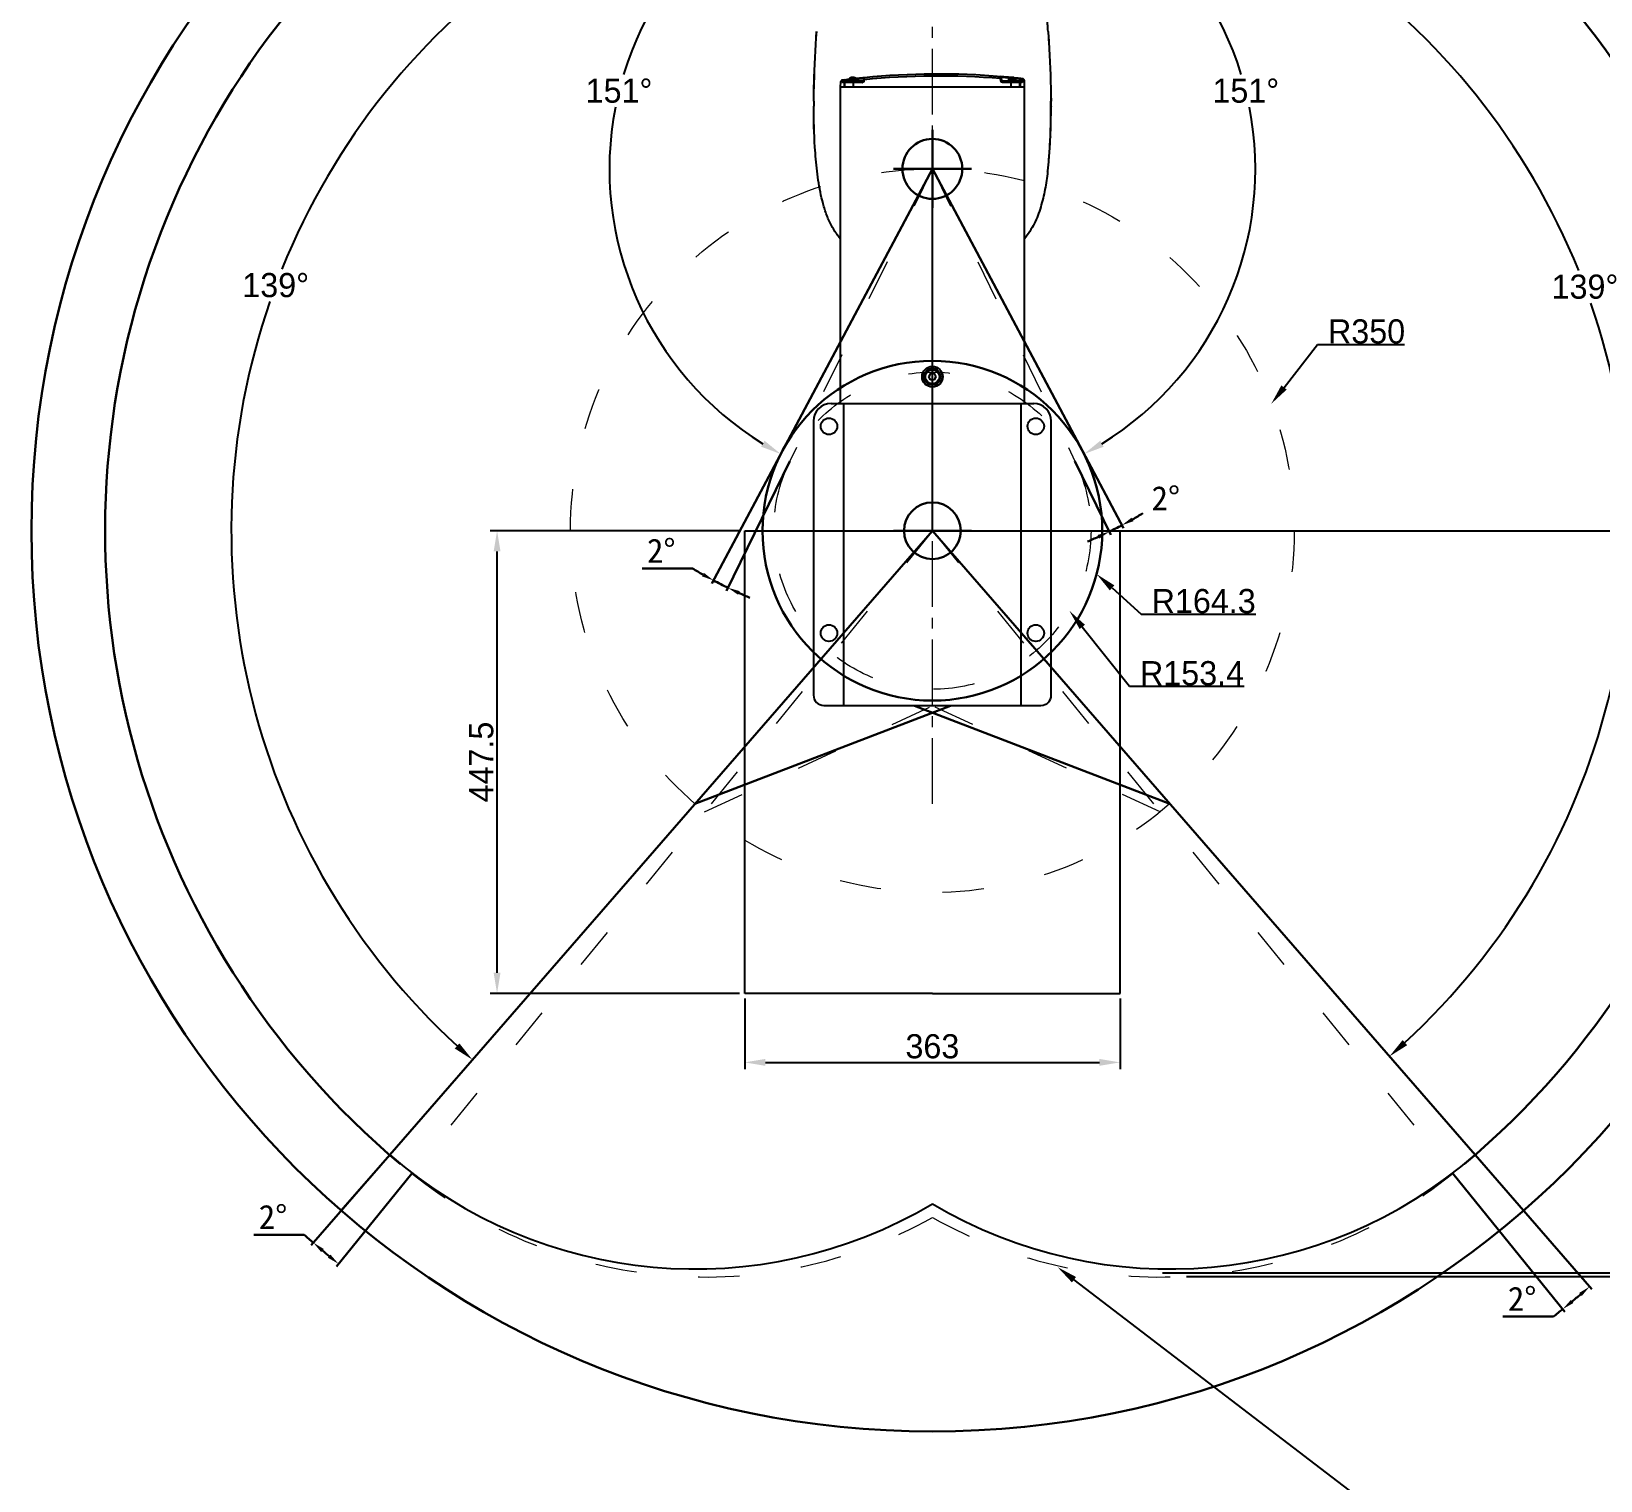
# Model space of a CAD drawing. Header units: millimetres. Extents: x 4086 to 8300, y 123 to 1549.
# Drawn here: x 7506.8 to 7962.1, y 786.1 to 1206.7 of the extents above; entities that cross this region are included whole.
import ezdxf
from ezdxf import colors
from ezdxf.entities.mleader import LeaderData, LeaderLine
from ezdxf.math import Vec2, Vec3

# ---------------------------------------------------------------- set-up
doc = ezdxf.new("R2010")
doc.units = ezdxf.units.MM
doc.linetypes.add('ACAD_ISO03W100', pattern=[30, 12, -18])
doc.linetypes.add('CENTER2', pattern=[28.575, 19.05, -3.175, 3.175, -3.175])
for name, color, linetype, lineweight in [('中心线层', 7, 'CENTER2', 0), ('虚线层', 7, 'ACAD_ISO03W100', 0), ('轮廓实线层', 7, 'Continuous', 30)]:
    doc.layers.add(name, color=color, linetype=linetype, lineweight=lineweight)
doc.styles.get("Standard").update_dxf_attribs({"font": 'simsun.ttc'})
doc.styles.add('思源黑', font='SourceHanSansCN-Normal.ttf')
doc.dimstyles.new('尺寸标注_3_10比例', dxfattribs={"dimtxt": 7, "dimasz": 6, "dimexe": 2, "dimexo": 1.5, "dimgap": 1, "dimtad": 1, "dimdec": 1, "dimlfac": 3.333333, "dimdsep": 46, "dimtxsty": '思源黑', "dimcen": 0.09, "dimadec": 0, "dimazin": 0, "dimtp": 0.01, "dimtm": 0.01, "dimtfac": 1, "dimtdec": 1, "dimtofl": 0, "dimtmove": 0, "dimatfit": 3, "dimfxl": 0, "dimtolj": 1, "dimarcsym": 0})
doc.dimstyles.new('角度标注', dxfattribs={"dimtxt": 7, "dimasz": 6, "dimexe": 1.25, "dimexo": 0.625, "dimgap": 1, "dimtad": 1, "dimtih": 1, "dimtoh": 1, "dimdsep": 46, "dimtxsty": '思源黑', "dimcen": 2.5, "dimadec": 0, "dimazin": 0, "dimtfac": 1, "dimtmove": 0, "dimatfit": 3, "dimfxl": 0, "dimarcsym": 0})
doc.dimstyles.new('运动范围标注', dxfattribs={"dimtxt": 7, "dimasz": 3.5, "dimexe": 1, "dimexo": 0, "dimgap": 1.5, "dimtad": 1, "dimtih": 1, "dimtoh": 1, "dimdec": 1, "dimlfac": 4, "dimdsep": 46, "dimtxsty": 'Standard', "dimcen": 0, "dimclrd": 256, "dimclre": 256, "dimclrt": 256, "dimadec": 0, "dimazin": 2, "dimtp": 0.1, "dimtm": 0.1, "dimtfac": 0.71, "dimtdec": 1, "dimtmove": 0, "dimatfit": 3, "dimfxl": 0, "dimlwd": -1, "dimlwe": -1, "dimarcsym": 0})

# ---------------------------------------------------------------- blocks, each defined once
blk = doc.blocks.new('*D2711')
at = {"layer": 'Defpoints', "color": 0}
for p in [(7768.18, 1333.65), (7621.05, 1202.21), (7768.18, 1061.77), (7768.18, 982.57), (7610.73, 880.64)]:
    blk.add_point(p, dxfattribs=at)
at = {"layer": '轮廓实线层', "color": 0, "lineweight": -2}
for start, end in [(91.6902, 158.076), (160.9108, 227.3098)]:
    blk.add_arc((7768.18, 1061.77), 203.4, start, end, dxfattribs=at)
at = {"layer": '轮廓实线层', "color": 0}
for points in [[(7762.2, 1264.09), (7762.17, 1266.09), (7768.18, 1265.17)], [(7629.6, 911.52), (7630.94, 913.01), (7634.74, 908.26)]]:
    blk.add_solid(points, dxfattribs=at)
at = {"layer": '轮廓实线层', "color": 0, "insert": (7577.66, 1133.01), "char_height": 7, "attachment_point": 5, "style": '思源黑'}
blk.add_mtext('139%%d', dxfattribs=at)
blk = doc.blocks.new('*D2712')
at = {"layer": 'Defpoints', "color": 0}
for p in [(7768.18, 1333.65), (7768.18, 1061.77), (7970.1, 1052.37), (7768.18, 982.57), (7925.64, 880.64)]:
    blk.add_point(p, dxfattribs=at)
at = {"layer": '轮廓实线层', "color": 0, "lineweight": -2}
for start, end in [(21.9329, 88.2993), (312.7007, 19.0804)]:
    blk.add_arc((7768.18, 1061.77), 202.14, start, end, dxfattribs=at)
at = {"layer": '轮廓实线层', "color": 0}
for points in [[(7774.2, 1264.82), (7774.17, 1262.82), (7768.18, 1263.91)], [(7904.6, 913.96), (7905.93, 912.47), (7900.8, 909.22)]]:
    blk.add_solid(points, dxfattribs=at)
at = {"layer": '轮廓实线层', "color": 0, "insert": (7957.52, 1132.56), "char_height": 7, "attachment_point": 5, "style": '思源黑'}
blk.add_mtext('139%%d', dxfattribs=at)
blk = doc.blocks.new('*D2713')
at = {"layer": 'Defpoints', "color": 0}
for p in [(7768.18, 1333.65), (7695.71, 1226.16), (7768.18, 1166.77), (7724.66, 1084.92), (7768.18, 982.57)]:
    blk.add_point(p, dxfattribs=at)
at = {"layer": '轮廓实线层', "color": 0, "lineweight": -2}
blk.add_line((7724.36, 1084.36), (7723.61, 1082.94), dxfattribs=at)
for start, end in [(93.6695, 163.0094), (168.9521, 238.3305)]:
    blk.add_arc((7768.18, 1166.77), 93.7, start, end, dxfattribs=at)
at = {"layer": '轮廓实线层', "color": 0}
for points in [[(7762.22, 1259.28), (7762.15, 1261.28), (7768.18, 1260.47)], [(7718.49, 1086.16), (7719.49, 1087.89), (7724.19, 1084.04)]]:
    blk.add_solid(points, dxfattribs=at)
at = {"layer": '轮廓实线层', "color": 0, "insert": (7677.27, 1189.44), "char_height": 7, "attachment_point": 5, "style": '思源黑'}
blk.add_mtext('151%%d', dxfattribs=at)
blk = doc.blocks.new('*D2714')
at = {"layer": 'Defpoints', "color": 0}
for p in [(7768.18, 1333.65), (7768.18, 1166.77), (7860.06, 1148.36), (7811.71, 1084.92), (7768.18, 982.57)]:
    blk.add_point(p, dxfattribs=at)
at = {"layer": '轮廓实线层', "color": 0, "lineweight": -2}
blk.add_line((7812, 1084.36), (7812.76, 1082.93), dxfattribs=at)
for start, end in [(16.9903, 86.3308), (301.6692, 11.0481)]:
    blk.add_arc((7768.18, 1166.77), 93.71, start, end, dxfattribs=at)
at = {"layer": '轮廓实线层', "color": 0}
for points in [[(7774.21, 1261.29), (7774.15, 1259.29), (7768.18, 1260.48)], [(7816.88, 1087.88), (7817.88, 1086.15), (7812.18, 1084.03)]]:
    blk.add_solid(points, dxfattribs=at)
at = {"layer": '轮廓实线层', "color": 0, "insert": (7859.11, 1189.44), "char_height": 7, "attachment_point": 5, "style": '思源黑'}
blk.add_mtext('151%%d', dxfattribs=at)
blk = doc.blocks.new('*D2715')
at = {"layer": 'Defpoints', "color": 0}
for p in [(7768.18, 1061.77), (7768.18, 1061.77), (7925.64, 880.64), (7919.22, 875.26), (7956.3, 840.21)]:
    blk.add_point(p, dxfattribs=at)
at = {"layer": '轮廓实线层'}
for p, q in [((7925.64, 880.64), (7959.52, 841.66)), ((7919.22, 875.26), (7951.72, 835.12)), ((7948.36, 833.71), (7933.73, 833.71))]:
    blk.add_line(p, q, dxfattribs=at)
for start, end in [(309.69, 310.31), (308.31, 309)]:
    blk.add_arc((7768.18, 1061.77), 290.65, start, end, dxfattribs=at)
for points in [[(7956.59, 839.69), (7955.83, 840.58), (7958.87, 842.42)], [(7953.43, 838.57), (7954.17, 837.66), (7951.09, 835.9)]]:
    blk.add_solid(points, dxfattribs=at)
at = {"layer": '轮廓实线层', "insert": (7939.29, 838.89), "char_height": 7, "attachment_point": 5}
blk.add_mtext('2%%d', dxfattribs=at)
blk = doc.blocks.new('*D2716')
at = {"layer": 'Defpoints', "color": 0}
for p in [(7768.18, 1061.77), (7768.18, 1061.77), (7610.73, 880.64), (7617.15, 875.26), (7593.44, 851.04)]:
    blk.add_point(p, dxfattribs=at)
at = {"layer": '轮廓实线层'}
for p, q in [((7610.73, 880.64), (7587.92, 854.41)), ((7617.15, 875.26), (7595.27, 848.24)), ((7585.95, 857.48), (7571.32, 857.48))]:
    blk.add_line(p, q, dxfattribs=at)
for start, end in [(228.2675, 229), (229.7325, 230.2675)]:
    blk.add_arc((7768.18, 1061.77), 273.76, start, end, dxfattribs=at)
for points in [[(7591.62, 853.33), (7590.86, 852.44), (7588.58, 855.16)], [(7592.82, 850.79), (7593.56, 851.69), (7595.9, 849.02)]]:
    blk.add_solid(points, dxfattribs=at)
at = {"layer": '轮廓实线层', "insert": (7576.89, 862.65), "char_height": 7, "attachment_point": 5}
blk.add_mtext('2%%d', dxfattribs=at)
blk = doc.blocks.new('*D2717')
at = {"layer": 'Defpoints', "color": 0}
for p in [(7768.18, 1166.77), (7768.18, 1166.77), (7724.66, 1084.92), (7726.81, 1081.95), (7707.48, 1045.91)]:
    blk.add_point(p, dxfattribs=at)
at = {"layer": '轮廓实线层'}
for p, q in [((7724.66, 1084.92), (7704.22, 1046.47)), ((7726.81, 1081.95), (7708.46, 1044.32)), ((7698.6, 1050.8), (7683.96, 1050.8))]:
    blk.add_line(p, q, dxfattribs=at)
for start, end in [(239.0344, 240.5172), (242, 244), (245.4828, 246.9656)]:
    blk.add_arc((7768.18, 1166.77), 135.25, start, end, dxfattribs=at)
for points in [[(7701.34, 1048.53), (7701.9, 1049.55), (7704.69, 1047.36)], [(7712.31, 1044.25), (7711.81, 1043.19), (7708.89, 1045.21)]]:
    blk.add_solid(points, dxfattribs=at)
at = {"layer": '轮廓实线层', "insert": (7689.53, 1055.98), "char_height": 7, "attachment_point": 5}
blk.add_mtext('2%%d', dxfattribs=at)
blk = doc.blocks.new('*D2718')
at = {"layer": 'Defpoints', "color": 0}
for p in [(7768.18, 1166.77), (7768.18, 1166.77), (7811.71, 1084.92), (7809.55, 1081.95), (7820.75, 1062.11)]:
    blk.add_point(p, dxfattribs=at)
at = {"layer": '轮廓实线层'}
for p, q in [((7811.71, 1084.92), (7823.64, 1062.48)), ((7809.55, 1081.95), (7819.96, 1060.6))]:
    blk.add_line(p, q, dxfattribs=at)
for start, end in [(299.7122, 301.4245), (296, 298), (292.5755, 294.2878)]:
    blk.add_arc((7768.18, 1166.77), 117.12, start, end, dxfattribs=at)
for points in [[(7825.95, 1065.56), (7826.52, 1064.54), (7823.17, 1063.36)], [(7816.61, 1059.49), (7816.11, 1060.54), (7819.53, 1061.5)]]:
    blk.add_solid(points, dxfattribs=at)
at = {"layer": '轮廓实线层', "insert": (7835.91, 1071.22), "char_height": 7, "attachment_point": 5}
blk.add_mtext('2%%d', dxfattribs=at)
blk = doc.blocks.new('*D2719')
at = {"layer": 'Defpoints', "color": 0}
for p in [(7768.18, 1061.77), (7833.44, 846.37), (8068.89, 846.37)]:
    blk.add_point(p, dxfattribs=at)
at = {"layer": '轮廓实线层', "color": 0, "lineweight": -2}
for p, q in [((7769.68, 1061.77), (8070.89, 1061.77)), ((8068.89, 1055.77), (8068.89, 852.37)), ((7834.94, 846.37), (8070.89, 846.37))]:
    blk.add_line(p, q, dxfattribs=at)
at = {"layer": '轮廓实线层', "color": 0}
for points in [[(8069.89, 1055.77), (8067.89, 1055.77), (8068.89, 1061.77)], [(8067.89, 852.37), (8069.89, 852.37), (8068.89, 846.37)]]:
    blk.add_solid(points, dxfattribs=at)
at = {"layer": '轮廓实线层', "color": 0, "insert": (8064.27, 954.07), "char_height": 7, "attachment_point": 5, "rotation": 90, "style": '思源黑'}
blk.add_mtext('\\A1;718', dxfattribs=at)
blk = doc.blocks.new('*D2720')
at = {"layer": 'Defpoints', "color": 0}
for p in [(7768.18, 1061.77), (7840.44, 845.34), (8110.59, 845.34)]:
    blk.add_point(p, dxfattribs=at)
at = {"layer": '轮廓实线层', "color": 0, "lineweight": -2}
for p, q in [((7769.68, 1061.77), (8112.59, 1061.77)), ((8110.59, 1055.77), (8110.59, 851.34)), ((7841.94, 845.34), (8112.59, 845.34))]:
    blk.add_line(p, q, dxfattribs=at)
at = {"layer": '轮廓实线层', "color": 0}
for points in [[(8111.59, 1055.77), (8109.59, 1055.77), (8110.59, 1061.77)], [(8109.59, 851.34), (8111.59, 851.34), (8110.59, 845.34)]]:
    blk.add_solid(points, dxfattribs=at)
at = {"layer": '轮廓实线层', "color": 0, "insert": (8105.96, 953.56), "char_height": 7, "attachment_point": 5, "rotation": 90, "style": '思源黑'}
blk.add_mtext('\\A1;721.4', dxfattribs=at)
blk = doc.blocks.new('*D2724')
at = {"color": 0, "lineweight": -2}
for p, q in [((7713.73, 926.02), (7713.73, 905.49)), ((7822.63, 926.02), (7822.63, 905.49)), ((7719.73, 907.49), (7816.63, 907.49))]:
    blk.add_line(p, q, dxfattribs=at)
at = {"color": 0}
for points in [[(7719.73, 908.49), (7719.73, 906.49), (7713.73, 907.49)], [(7816.63, 906.49), (7816.63, 908.49), (7822.63, 907.49)]]:
    blk.add_solid(points, dxfattribs=at)
at = {"layer": 'Defpoints', "color": 0}
for p in [(7713.73, 927.52), (7822.63, 927.52), (7822.63, 907.49)]:
    blk.add_point(p, dxfattribs=at)
at = {"color": 0, "insert": (7768.18, 912.12), "char_height": 7, "attachment_point": 5, "style": '思源黑'}
blk.add_mtext('\\A1;363', dxfattribs=at)
blk = doc.blocks.new('*D2725')
at = {"color": 0, "lineweight": -2}
for p, q in [((7712.23, 1061.77), (7639.89, 1061.77)), ((7641.89, 933.52), (7641.89, 1055.77)), ((7712.23, 927.52), (7639.89, 927.52))]:
    blk.add_line(p, q, dxfattribs=at)
at = {"color": 0}
for points in [[(7642.89, 1055.77), (7640.89, 1055.77), (7641.89, 1061.77)], [(7640.89, 933.52), (7642.89, 933.52), (7641.89, 927.52)]]:
    blk.add_solid(points, dxfattribs=at)
at = {"layer": 'Defpoints', "color": 0}
for p in [(7641.89, 1061.77), (7713.73, 1061.77), (7713.73, 927.52)]:
    blk.add_point(p, dxfattribs=at)
at = {"color": 0, "insert": (7637.33, 994.65), "char_height": 7, "attachment_point": 5, "rotation": 90, "style": '思源黑'}
blk.add_mtext('\\A1;447.5', dxfattribs=at)

msp = doc.modelspace()

# ---------------------------------------------------------------- linework, layer by layer
for p, q in [((7744.505, 1193.24), (7745.656, 1193.24)), ((7744.506, 1193.24), (7744.572, 1193.266)), ((7744.572, 1193.266), (7744.572, 1193.261)), ((7744.955, 1193.345), (7744.955, 1193.261)), ((7745.21, 1193.261), (7745.21, 1193.345)), ((7745.592, 1193.266), (7745.659, 1193.24)), ((7745.592, 1193.261), (7745.592, 1193.266)), ((7745.656, 1193.24), (7745.66, 1193.24)), ((7748.037, 1192.993), (7747.891, 1192.977)), ((7748.158, 1193.006), (7748.037, 1192.993)), ((7748.158, 1193.006), (7748.093, 1192.26)), ((7748.369, 1192.864), (7748.366, 1192.641)), ((7748.371, 1193.051), (7748.369, 1192.864)), ((7748.373, 1193.224), (7748.403, 1193.227)), ((7787.958, 1193.526), (7787.957, 1193.569)), ((7787.969, 1192.987), (7787.958, 1193.526)), ((7788.033, 1192.247), (7787.969, 1192.987)), ((7788.177, 1193.351), (7788.272, 1192.26)), ((7788.211, 1193.348), (7788.177, 1193.351)), ((7788.474, 1193.324), (7788.211, 1193.348)), ((7790.705, 1193.24), (7791.856, 1193.24)), ((7790.706, 1193.24), (7790.772, 1193.266)), ((7790.772, 1193.266), (7790.772, 1193.261)), ((7791.155, 1193.345), (7791.155, 1193.261)), ((7791.41, 1193.261), (7791.41, 1193.345)), ((7791.792, 1193.266), (7791.859, 1193.24)), ((7791.792, 1193.261), (7791.792, 1193.266)), ((7791.856, 1193.24), (7791.86, 1193.24)), ((7792.34, 1192.945), (7792.174, 1192.962)), ((7741.488, 1191.925), (7741.442, 1190.623)), ((7741.442, 1190.623), (7794.923, 1190.623)), ((7741.442, 1190.623), (7741.442, 1098.673)), ((7742.147, 1192.01), (7741.488, 1191.924)), ((7742.657, 1192.581), (7742.011, 1192.499)), ((7747.943, 1191.891), (7742.183, 1191.891)), ((7742.303, 1192.091), (7742.421, 1192.123)), ((7742.421, 1192.123), (7747.943, 1192.123)), ((7743.778, 1192.26), (7742.474, 1192.26)), ((7742.681, 1190.623), (7742.724, 1191.891)), ((7742.769, 1190.623), (7742.799, 1191.891)), ((7744.068, 1192.533), (7743.752, 1192.495)), ((7743.777, 1192.273), (7743.777, 1192.123)), ((7743.778, 1192.273), (7746.387, 1192.273)), ((7744.062, 1192.576), (7746.102, 1192.576)), ((7744.062, 1192.576), (7744.062, 1192.486)), ((7746.102, 1192.486), (7744.063, 1192.486)), ((7744.298, 1192.486), (7744.298, 1192.273)), ((7745.281, 1190.623), (7745.304, 1191.891)), ((7745.867, 1192.486), (7745.867, 1192.273)), ((7746.102, 1192.576), (7746.102, 1192.486)), ((7746.387, 1192.273), (7746.387, 1192.123)), ((7748.093, 1192.26), (7746.387, 1192.26)), ((7747.943, 1192.123), (7747.943, 1191.891)), ((7748.366, 1192.641), (7748.332, 1192.247)), ((7789.978, 1192.26), (7788.272, 1192.26)), ((7788.422, 1192.123), (7793.944, 1192.123)), ((7788.422, 1191.891), (7788.422, 1192.123)), ((7794.182, 1191.891), (7788.422, 1191.891)), ((7789.977, 1192.273), (7789.977, 1192.123)), ((7789.978, 1192.273), (7792.587, 1192.273)), ((7790.262, 1192.576), (7792.302, 1192.576)), ((7790.262, 1192.576), (7790.262, 1192.486)), ((7792.302, 1192.486), (7790.263, 1192.486)), ((7790.498, 1192.486), (7790.498, 1192.273)), ((7791.084, 1190.623), (7791.061, 1191.891)), ((7792.067, 1192.486), (7792.067, 1192.273)), ((7792.302, 1192.576), (7792.302, 1192.486)), ((7792.587, 1192.273), (7792.587, 1192.123)), ((7793.987, 1192.26), (7792.587, 1192.26)), ((7793.596, 1190.623), (7793.566, 1191.891)), ((7793.641, 1191.891), (7793.684, 1190.623)), ((7794.067, 1192.088), (7793.944, 1192.123)), ((7793.982, 1192.461), (7793.987, 1192.26)), ((7794.862, 1192.377), (7794.22, 1192.45)), ((7794.22, 1192.448), (7794.225, 1192.247)), ((7794.923, 1190.623), (7794.862, 1192.378)), ((7794.923, 1098.673), (7794.923, 1190.623)), ((7733.746, 1184.852), (7733.746, 1185.005)), ((7733.749, 1184.852), (7733.777, 1184.852)), ((7733.777, 1184.852), (7733.777, 1185.004)), ((7802.588, 1185.004), (7802.588, 1184.853)), ((7802.616, 1184.852), (7802.588, 1184.852)), ((7802.619, 1185.005), (7802.619, 1184.853)), ((7802.411, 1176.049), (7802.408, 1175.985)), ((7768.182, 1061.773), (7768.182, 1166.773)), ((7768.182, 1166.773), (7812.176, 1084.032)), ((7767.143, 1106.473), (7767.663, 1107.373)), ((7767.663, 1105.573), (7767.143, 1106.473)), ((7767.663, 1107.373), (7768.702, 1107.373)), ((7768.702, 1107.373), (7769.222, 1106.473)), ((7769.222, 1106.473), (7768.702, 1105.573)), ((7768.702, 1105.573), (7767.663, 1105.573)), ((7738.782, 1098.673), (7797.582, 1098.673)), ((7742.382, 1098.673), (7742.382, 1011.073)), ((7793.982, 1011.073), (7793.982, 1098.673)), ((7733.682, 1093.573), (7733.682, 1014.073)), ((7802.682, 1014.073), (7802.682, 1093.573)), ((7713.732, 1010.805), (7713.732, 1061.773)), ((7713.732, 1061.773), (7822.632, 1061.773)), ((7822.632, 1010.805), (7822.632, 1061.773)), ((7713.732, 927.523), (7713.732, 1010.805)), ((7736.682, 1011.073), (7799.682, 1011.073)), ((7822.632, 927.523), (7822.632, 1010.805)), ((7768.182, 927.523), (7713.732, 927.523)), ((7768.182, 927.523), (7822.632, 927.523))]:
    msp.add_line(p, q)
for points in [[(7741.623, 1192.284), (7741.515, 1192.084), (7741.488, 1191.924)], [(7742.011, 1192.499), (7741.797, 1192.43), (7741.623, 1192.284)]]:
    msp.add_lwpolyline(points)
for centre, radius in [((7768.182, 1106.473), 3), ((7768.182, 1106.473), 2.43), ((7768.182, 1106.473), 2.4), ((7768.182, 1106.473), 2.025), ((7738.182, 1092.073), 2.4), ((7798.182, 1092.073), 2.4), ((7738.182, 1032.073), 2.4), ((7798.182, 1032.073), 2.4)]:
    msp.add_circle(centre, radius)
for centre, radius, start, end in [((7227.078, 1169.39), 575.883, 3.713021, 4.134969), ((7744.782, 1192.576), 0.72, 112.61986, 180), ((7745.082, 1191.856), 1.495, 94.89378, 109.95213), ((7745.082, 1191.856), 1.411, 84.81427, 95.18573), ((7745.082, 1191.856), 1.495, 70.04787, 85.10622), ((7745.382, 1192.576), 0.72, 0, 67.38014), ((7770.481, 970.833), 223.487, 95.75312, 96.29768), ((7767.989, 1011.873), 182.215, 96.44965, 96.90532), ((7768.028, 1011.511), 182.58, 96.33211, 96.44894), ((7770.063, 975.524), 218.778, 95.69856, 95.76738), ((7748.397, 1192.985), 0.24, 95.68978, 175), ((7770.067, 975.094), 218.627, 85.30333, 95.69661), ((7770.063, 975.524), 218.778, 85.22256, 95.68199), ((7787.938, 1193.33), 0.24, 5, 85.30847), ((7769.903, 973.368), 220.94, 84.54108, 85.22781), ((7771.693, 1010.76), 183.334, 84.09494, 84.74817), ((7790.982, 1192.576), 0.72, 112.61986, 180), ((7815.534, 1190.756), 25.092, 174.33356, 174.59222), ((7791.282, 1191.856), 1.495, 94.89378, 109.95213), ((7791.282, 1191.856), 1.411, 84.81427, 95.18573), ((7791.282, 1191.856), 1.495, 70.04787, 85.10622), ((7791.582, 1192.576), 0.72, 0, 67.38014), ((7769.903, 973.368), 220.94, 83.65299, 84.2846), ((7769.904, 973.391), 220.698, 83.82006, 84.16521), ((7793.624, 1192.434), 0.593, 80.17153, 83.81445), ((7793.622, 1192.423), 0.605, 62.79504, 80.1488), ((7793.628, 1192.434), 0.592, 38.56987, 62.67874), ((7794.262, 1192.357), 0.6, 2, 83.65295), ((7770.481, 970.833), 223.487, 96.77961, 97.3189), ((7742.699, 1192.016), 0.555, 145.6461, 151.88666), ((7742.712, 1192.007), 0.571, 135.50071, 145.6541), ((7740.008, 1189.738), 3.527, 45.64077, 47.11128), ((7742.727, 1192.01), 0.355, 97.1948, 135.34521), ((7770.479, 970.873), 223.228, 96.87656, 97.15196), ((7747.943, 1192.273), 0.15, 270, 355), ((7747.943, 1192.275), 0.384, 270.04309, 278.52344), ((7788.419, 1192.281), 0.387, 185.06485, 194.99238), ((7788.422, 1192.273), 0.15, 185, 270), ((7794.047, 1189.619), 2.641, 89.51129, 91.29184), ((7964.539, 1184.405), 230.794, 179.50498, 179.85108), ((7964.852, 1184.471), 231.076, 179.52201, 179.86785), ((7609.388, 1184.332), 193.201, 357.54304, 0.15451), ((7610.796, 1184.587), 191.82, 357.44863, 0.07917), ((7571.499, 1184.471), 231.089, 0.13216, 0.47886), ((7582.106, 1184.477), 220.513, 0.13723, 0.50039), ((7640.391, 1183.158), 162.176, 356.49085, 357.46512), ((7638.257, 1183.511), 164.339, 356.41339, 357.39729), ((7668.552, 1181.16), 133.943, 355.08729, 355.51813), ((7668.137, 1181.452), 134.387, 354.97872, 355.40815), ((7652.238, 1182.429), 150.307, 355.52216, 356.49191), ((7656.7, 1182.35), 145.859, 355.4162, 356.41558), ((7704.438, 1177.657), 97.885, 353.13922, 353.31315), ((7690.849, 1179.176), 111.558, 353.351, 355.12204), ((7687.01, 1179.731), 115.436, 353.29779, 355.00937), ((7768.182, 1106.473), 0.9, 159.9997, 180), ((7768.182, 1106.473), 0.9, 109.99763, 150), ((7768.182, 1106.473), 0.9, 49.99763, 90), ((7768.182, 1106.473), 0.9, 339.9997, 0), ((7768.182, 1106.473), 0.9, 229.99763, 270), ((7768.182, 1106.473), 0.9, 289.99763, 330), ((7738.782, 1093.573), 5.1, 90, 180), ((7797.582, 1093.573), 5.1, 0, 90), ((7736.682, 1014.073), 3, 180, 270), ((7799.682, 1014.073), 3, 270, 0), ((7699.296, 982.528), 135, 229, 300.68169), ((7837.069, 982.528), 135, 239.31831, 311)]:
    msp.add_arc(centre, radius, start, end)
for points, knots in [([(7733.754, 1186.399), (7733.769, 1188.106), (7733.902, 1194.877), (7734.258, 1201.642), (7734.586, 1206.695)], [0, 0, 0, 0, 0.2521644, 1, 1, 1, 1]), ([(7733.785, 1186.399), (7733.799, 1188.116), (7733.931, 1194.887), (7734.287, 1201.651), (7734.614, 1206.693)], [0, 0, 0, 0, 0.2537275, 1, 1, 1, 1]), ([(7801.752, 1206.684), (7801.86, 1205.017), (7802.265, 1198.263), (7802.538, 1191.498), (7802.58, 1186.402)], [0, 0, 0, 0, 0.2468489, 1, 1, 1, 1]), ([(7801.78, 1206.686), (7801.889, 1205.011), (7802.295, 1198.256), (7802.567, 1191.491), (7802.611, 1186.402)], [0, 0, 0, 0, 0.2480255, 1, 1, 1, 1]), ([(7747.915, 1193.074), (7747.908, 1193.058), (7747.897, 1193.027), (7747.891, 1192.993), (7747.89, 1192.977)], [0, 0, 0, 0, 0.5086754, 1, 1, 1, 1]), ([(7747.985, 1193.158), (7747.97, 1193.148), (7747.943, 1193.123), (7747.923, 1193.091), (7747.915, 1193.074)], [0, 0, 0, 0, 0.4922728, 1, 1, 1, 1]), ([(7748.078, 1193.195), (7748.062, 1193.193), (7748.029, 1193.185), (7747.999, 1193.168), (7747.985, 1193.158)], [0, 0, 0, 0, 0.483394, 1, 1, 1, 1]), ([(7748.373, 1193.224), (7748.358, 1193.223), (7748.394, 1193.132), (7748.372, 1193.094), (7748.371, 1193.051)], [0, 0, 0, 0, 0.2602007, 1, 1, 1, 1]), ([(7787.969, 1192.987), (7788.025, 1192.992), (7788.079, 1192.972), (7788.206, 1193.023), (7788.208, 1193)], [0, 0, 0, 0, 0.7065824, 1, 1, 1, 1]), ([(7788.284, 1193.542), (7788.3, 1193.541), (7788.332, 1193.533), (7788.361, 1193.518), (7788.375, 1193.509)], [0, 0, 0, 0, 0.4839154, 1, 1, 1, 1]), ([(7788.375, 1193.509), (7788.39, 1193.499), (7788.418, 1193.474), (7788.438, 1193.443), (7788.446, 1193.426)], [0, 0, 0, 0, 0.4926767, 1, 1, 1, 1]), ([(7788.446, 1193.426), (7788.455, 1193.41), (7788.467, 1193.376), (7788.473, 1193.341), (7788.474, 1193.324)], [0, 0, 0, 0, 0.5095429, 1, 1, 1, 1]), ([(7790.577, 1193.339), (7790.568, 1193.339), (7790.582, 1193.28), (7790.568, 1193.259), (7790.565, 1193.233)], [0, 0, 0, 0, 0.2575061, 1, 1, 1, 1]), ([(7793.688, 1193.024), (7793.667, 1193.026), (7793.698, 1192.902), (7793.668, 1192.858), (7793.662, 1192.806)], [0, 0, 0, 0, 0.287893, 1, 1, 1, 1]), ([(7742.183, 1191.891), (7742.174, 1191.891), (7742.144, 1191.938), (7742.154, 1191.982), (7742.154, 1192.017)], [0, 0, 0, 0, 0.205999, 1, 1, 1, 1]), ([(7742.289, 1192.148), (7742.305, 1192.154), (7742.336, 1192.163), (7742.369, 1192.167), (7742.385, 1192.168)], [0, 0, 0, 0, 0.5099329, 1, 1, 1, 1]), ([(7742.305, 1192.408), (7742.318, 1192.405), (7742.351, 1192.369), (7742.386, 1192.343), (7742.409, 1192.322)], [0, 0, 0, 0, 0.3050922, 1, 1, 1, 1]), ([(7742.474, 1192.26), (7742.448, 1192.25), (7742.407, 1192.231), (7742.381, 1192.184), (7742.385, 1192.168)], [0, 0, 0, 0, 0.6227369, 1, 1, 1, 1]), ([(7742.385, 1192.168), (7742.388, 1192.156), (7742.394, 1192.137), (7742.413, 1192.123), (7742.421, 1192.123)], [0, 0, 0, 0, 0.6052364, 1, 1, 1, 1]), ([(7742.508, 1192.547), (7742.528, 1192.551), (7742.572, 1192.554), (7742.615, 1192.542), (7742.636, 1192.533)], [0, 0, 0, 0, 0.4732564, 1, 1, 1, 1]), ([(7742.657, 1192.581), (7742.678, 1192.584), (7742.65, 1192.459), (7742.68, 1192.416), (7742.687, 1192.364)], [0, 0, 0, 0, 0.2879225, 1, 1, 1, 1]), ([(7742.799, 1191.891), (7742.8, 1191.945), (7742.805, 1192.015), (7742.871, 1192.107), (7742.916, 1192.076), (7742.93, 1192.06)], [0, 0, 0, 0, 0.5752021, 0.7760977, 1, 1, 1, 1]), ([(7745.426, 1192.123), (7745.378, 1192.123), (7745.304, 1192.041), (7745.327, 1191.965), (7745.337, 1191.939)], [0, 0, 0, 0, 0.633043, 1, 1, 1, 1]), ([(7748.129, 1191.938), (7748.109, 1191.927), (7748.067, 1191.909), (7748.022, 1191.899), (7748, 1191.895)], [0, 0, 0, 0, 0.5003346, 1, 1, 1, 1]), ([(7748.332, 1192.247), (7748.275, 1192.252), (7748.222, 1192.233), (7748.095, 1192.283), (7748.093, 1192.26)], [0, 0, 0, 0, 0.706583, 1, 1, 1, 1]), ([(7748.127, 1192.654), (7748.129, 1192.677), (7748.256, 1192.627), (7748.31, 1192.646), (7748.366, 1192.641)], [0, 0, 0, 0, 0.2934177, 1, 1, 1, 1]), ([(7788.096, 1192.066), (7788.085, 1192.084), (7788.065, 1192.121), (7788.05, 1192.161), (7788.045, 1192.181)], [0, 0, 0, 0, 0.5002075, 1, 1, 1, 1]), ([(7788.272, 1192.26), (7788.272, 1192.262), (7788.256, 1192.259), (7788.249, 1192.261), (7788.241, 1192.261)], [0, 0, 0, 0, 0.2588621, 1, 1, 1, 1]), ([(7791.061, 1191.891), (7791.06, 1191.945), (7791.058, 1192.005), (7791.01, 1192.108), (7790.973, 1192.075), (7790.964, 1192.06)], [0, 0, 0, 0, 0.6144672, 0.805294, 1, 1, 1, 1]), ([(7793.402, 1192.123), (7793.441, 1192.123), (7793.54, 1192.094), (7793.543, 1191.98), (7793.522, 1191.939)], [0, 0, 0, 0, 0.4569953, 1, 1, 1, 1]), ([(7794.22, 1192.448), (7794.212, 1192.453), (7794.13, 1192.46), (7794.053, 1192.462), (7793.982, 1192.461)], [0, 0, 0, 0, 0.1144416, 1, 1, 1, 1]), ([(7794.225, 1192.247), (7794.219, 1192.25), (7794.166, 1192.258), (7794.115, 1192.26), (7794.069, 1192.26)], [0, 0, 0, 0, 0.1140991, 1, 1, 1, 1]), ([(7794.202, 1191.925), (7794.2, 1191.917), (7794.195, 1191.904), (7794.186, 1191.893), (7794.182, 1191.891)], [0, 0, 0, 0, 0.6238873, 1, 1, 1, 1]), ([(7794.225, 1192.247), (7794.225, 1192.213), (7794.225, 1192.106), (7794.225, 1191.995), (7794.202, 1191.925)], [0, 0, 0, 0, 0.3170157, 1, 1, 1, 1]), ([(7741.442, 1146.48), (7740.74, 1147.415), (7739.396, 1149.333), (7737.8, 1152.472), (7736.699, 1155.809), (7735.529, 1160.339), (7734.642, 1166.128), (7734.254, 1170.789), (7734.109, 1173.122)], [0, 0, 0, 0, 0.1250552, 0.2499489, 0.3750092, 0.4999602, 0.7500384, 1, 1, 1, 1]), ([(7801.622, 1165.964), (7801.414, 1164.236), (7800.913, 1160.79), (7799.695, 1155.718), (7797.935, 1150.774), (7795.968, 1147.873), (7794.925, 1146.483)], [0, 0, 0, 0, 0.2502624, 0.5001854, 0.7500501, 1, 1, 1, 1])]:
    msp.add_open_spline(points, degree=3, knots=knots)
for points in [[(7742.147, 1192.008), (7742.143, 1192.1), (7742.166, 1192.196), (7742.209, 1192.278)], [(7742.147, 1192.008), (7742.159, 1192.074), (7742.226, 1192.126), (7742.289, 1192.148)], [(7742.183, 1191.891), (7742.186, 1191.969), (7742.236, 1192.053), (7742.303, 1192.091)], [(7742.305, 1192.408), (7742.362, 1192.466), (7742.428, 1192.529), (7742.508, 1192.547)], [(7742.724, 1191.891), (7742.728, 1192.001), (7742.849, 1192.123), (7742.959, 1192.123)], [(7748.269, 1192.066), (7748.234, 1192.014), (7748.185, 1191.968), (7748.129, 1191.938)], [(7748.332, 1192.247), (7748.326, 1192.184), (7748.304, 1192.12), (7748.269, 1192.066)], [(7788.241, 1192.261), (7788.172, 1192.259), (7788.102, 1192.253), (7788.033, 1192.247)], [(7788.236, 1191.938), (7788.181, 1191.968), (7788.131, 1192.013), (7788.096, 1192.066)], [(7788.422, 1191.891), (7788.358, 1191.891), (7788.292, 1191.908), (7788.236, 1191.938)], [(7793.641, 1191.891), (7793.637, 1192.001), (7793.516, 1192.123), (7793.406, 1192.123)], [(7793.824, 1192.748), (7793.776, 1192.779), (7793.719, 1192.8), (7793.662, 1192.806)], [(7793.982, 1192.461), (7793.98, 1192.57), (7793.915, 1192.687), (7793.824, 1192.748)], [(7793.944, 1192.123), (7793.992, 1192.123), (7793.99, 1192.212), (7793.987, 1192.26)], [(7794.182, 1191.891), (7794.179, 1191.967), (7794.132, 1192.049), (7794.067, 1192.087)], [(7794.09, 1192.803), (7794.169, 1192.705), (7794.217, 1192.574), (7794.22, 1192.448)], [(7734.098, 1173.121), (7733.85, 1177.025), (7733.747, 1180.94), (7733.749, 1184.852)], [(7734.109, 1173.122), (7733.866, 1177.026), (7733.771, 1180.94), (7733.777, 1184.852)]]:
    msp.add_open_spline(points, degree=3)
at = {"layer": '中心线层'}
msp.add_line((7768.182, 982.567), (7768.182, 1333.654), dxfattribs=at)
at = {"layer": '虚线层'}
for p, q in [((7768.182, 1166.773), (7726.812, 1081.951)), ((7768.182, 1166.773), (7809.553, 1081.951)), ((7768.182, 1061.773), (7617.146, 875.258)), ((7768.182, 1061.773), (7702.104, 980.172)), ((7768.182, 1061.773), (7919.219, 875.258)), ((7702.104, 980.172), (7768.37, 1011.073)), ((7834.261, 980.172), (7767.995, 1011.073))]:
    msp.add_line(p, q, dxfattribs=at)
for radius in [105, 46.029]:
    msp.add_circle((7768.182, 1061.773), radius, dxfattribs=at)
for centre, radius, start, end in [((7702.104, 980.172), 134.972, 231, 299.31291), ((7834.261, 980.172), 134.971, 240.68753, 309)]:
    msp.add_arc(centre, radius, start, end, dxfattribs=at)
at = {"layer": '轮廓实线层'}
for p, q in [((7768.182, 1155.461), (7768.182, 1178.085)), ((7768.182, 1166.773), (7724.658, 1084.915)), ((7756.871, 1166.773), (7779.494, 1166.773)), ((7768.182, 1166.773), (7811.707, 1084.915)), ((7768.182, 1061.773), (7610.728, 880.642)), ((7756.871, 1061.773), (7779.494, 1061.773)), ((7768.182, 1061.773), (7925.637, 880.642)), ((7699.296, 982.528), (7773.4, 1010.974)), ((7837.069, 982.528), (7762.965, 1010.974)), ((7610.728, 880.642), (7596.688, 864.49)), ((7925.637, 880.642), (7939.677, 864.49))]:
    msp.add_line(p, q, dxfattribs=at)
for centre, radius in [((7768.182, 1061.773), 261.402), ((7768.182, 1166.773), 8.686), ((7768.182, 1061.773), 49.295), ((7768.182, 1061.773), 8.222)]:
    msp.add_circle(centre, radius, dxfattribs=at)
msp.add_arc((7768.182, 1061.773), 240, 310, 230, dxfattribs=at)

# ---------------------------------------------------------------- dimensions: what is measured, and where the dimension line sits
dim = msp.add_linear_dim(base=(7641.889, 1061.773), p1=(7713.732, 927.523), p2=(7713.732, 1061.773), angle=90, dimstyle='尺寸标注_3_10比例')
dim.commit()
dim.dimension.update_dxf_attribs({"geometry": '*D2725', "text_midpoint": (7637.326, 994.648)})
dim = msp.add_linear_dim(base=(7822.632, 907.488), p1=(7713.732, 927.523), p2=(7822.632, 927.523), dimstyle='尺寸标注_3_10比例')
dim.commit()
dim.dimension.update_dxf_attribs({"geometry": '*D2724', "text_midpoint": (7768.182, 907.488), "dimtype": 160})
for base, line1, line2, dimstyle, picture, middle in [((7621.048, 1202.213), ((7768.182, 982.567), (7768.182, 1333.654)), ((7768.182, 1061.773), (7610.728, 880.642)), '角度标注', '*D2711', (7577.662, 1133.005)), ((7970.103, 1052.368), ((7768.182, 982.567), (7768.182, 1333.654)), ((7768.182, 1061.773), (7925.637, 880.642)), '角度标注', '*D2712', (7957.521, 1132.564)), ((7707.484, 1045.913), ((7768.182, 1166.773), (7726.812, 1081.951)), ((7768.182, 1166.773), (7724.658, 1084.915)), '运动范围标注', '*D2717', (7689.528, 1055.979)), ((7593.436, 851.04), ((7768.182, 1061.773), (7617.146, 875.258)), ((7768.182, 1061.773), (7610.728, 880.642)), '运动范围标注', '*D2716', (7576.886, 862.653)), ((7956.3, 840.214), ((7768.182, 1061.773), (7925.637, 880.642)), ((7768.182, 1061.773), (7919.219, 875.258)), '运动范围标注', '*D2715', (7939.293, 838.886))]:
    dim = msp.add_angular_dim_2l(base=base, line1=line1, line2=line2, dimstyle=dimstyle, dxfattribs=at)
    dim.commit()
    dim.dimension.update_dxf_attribs({"geometry": picture, "text_midpoint": middle})
for base, line1, line2, picture, middle in [((7695.708, 1226.163), ((7768.182, 982.567), (7768.182, 1333.654)), ((7768.182, 1166.773), (7724.658, 1084.915)), '*D2713', (7677.266, 1189.441)), ((7860.064, 1148.357), ((7768.182, 1166.773), (7811.707, 1084.915)), ((7768.182, 982.567), (7768.182, 1333.654)), '*D2714', (7859.108, 1189.443))]:
    dim = msp.add_angular_dim_2l(base=base, line1=line1, line2=line2, text='151%%d', dimstyle='角度标注', override={"dimtxsty": '思源黑'}, dxfattribs=at)
    dim.commit()
    dim.dimension.update_dxf_attribs({"geometry": picture, "text_midpoint": middle})
dim = msp.add_angular_dim_2l(base=(7820.748, 1062.107), line1=((7768.182, 1166.773), (7811.707, 1084.915)), line2=((7768.182, 1166.773), (7809.553, 1081.951)), dimstyle='运动范围标注', dxfattribs=at)
dim.commit()
dim.dimension.update_dxf_attribs({"geometry": '*D2718', "text_midpoint": (7835.914, 1071.219), "dimtype": 162})
for base, p2, picture, middle in [((8068.888, 846.369), (7833.44, 846.369), '*D2719', (8064.271, 954.071)), ((8110.589, 845.343), (7840.44, 845.343), '*D2720', (8105.963, 953.558))]:
    dim = msp.add_linear_dim(base=base, p1=(7768.182, 1061.773), p2=p2, angle=90, dimstyle='尺寸标注_3_10比例', dxfattribs=at)
    dim.commit()
    dim.dimension.update_dxf_attribs({"geometry": picture, "text_midpoint": middle})

# ---------------------------------------------------------------- leaders
ml = msp.add_multileader_mtext('Standard')
ml.set_content('R350', style='思源黑')
ml.set_leader_properties()
ml.build(insert=Vec2(0, 0))
ml.multileader.update_dxf_attribs({"text_left_attachment_type": 5, "text_right_attachment_type": 5, "dogleg_length": 1, "arrow_head_size": 6})
ctx = ml.context
ctx.base_point, ctx.char_height, ctx.arrow_head_size, ctx.plane_origin = Vec3(7880.962, 1115.86), 7, 6, Vec3(7866.507, 1098.615)
ctx.left_attachment, ctx.right_attachment = 5, 5
notes = []
notes.append((ctx, [(0, (1, 1, 0), (7879.962, 1115.86), (1, 0), 1, [(0, [(7866.507, 1098.615)], 0, [])])]))
ctx.mtext.insert, ctx.mtext.flow_direction = Vec3(7882.962, 1123.122), 5
ml = msp.add_multileader_mtext('Standard')
ml.set_content('R164.3', style='思源黑')
ml.set_leader_properties()
ml.build(insert=Vec2(0, 0))
ml.multileader.update_dxf_attribs({"text_left_attachment_type": 5, "text_right_attachment_type": 5, "dogleg_length": 1, "arrow_head_size": 6})
ctx = ml.context
ctx.base_point, ctx.char_height, ctx.arrow_head_size, ctx.plane_origin = Vec3(7829.802, 1037.605), 7, 6, Vec3(7815.843, 1049.186)
ctx.left_attachment, ctx.right_attachment = 5, 5
notes.append((ctx, [(0, (1, 1, 0), (7828.802, 1037.605), (1, 0), 1, [(0, [(7815.843, 1049.186)], 0, [])])]))
ctx.mtext.insert, ctx.mtext.flow_direction = Vec3(7831.802, 1044.866), 5
ml = msp.add_multileader_mtext('Standard')
ml.set_content('R153.4', style='思源黑')
ml.set_leader_properties()
ml.build(insert=Vec2(0, 0))
ml.multileader.update_dxf_attribs({"text_left_attachment_type": 5, "text_right_attachment_type": 5, "dogleg_length": 1, "arrow_head_size": 6})
ctx = ml.context
ctx.base_point, ctx.char_height, ctx.arrow_head_size, ctx.plane_origin = Vec3(7826.42, 1016.671), 7, 6, Vec3(7807.925, 1038.553)
ctx.left_attachment, ctx.right_attachment = 5, 5
notes.append((ctx, [(0, (1, 1, 0), (7825.42, 1016.671), (1, 0), 1, [(0, [(7807.925, 1038.553)], 0, [])])]))
ctx.mtext.insert, ctx.mtext.flow_direction = Vec3(7828.42, 1023.933), 5
ml = msp.add_multileader_mtext('Standard')
ml.set_content('{\\C256;Area before the mechanical stop}', style='思源黑')
ml.set_leader_properties()
ml.build(insert=Vec2(0, 0))
ml.multileader.update_dxf_attribs({"text_left_attachment_type": 5, "text_right_attachment_type": 5, "dogleg_length": 1, "arrow_head_size": 6})
ctx = ml.context
ctx.base_point, ctx.char_height, ctx.arrow_head_size, ctx.plane_origin = Vec3(7955.36, 733.382), 7, 6, Vec3(7804.505, 848.075)
ctx.left_attachment, ctx.right_attachment = 5, 5
notes.append((ctx, [(1, (1, 1, 0), (7954.36, 733.382), (1, 0), 1, [(0, [(7804.505, 848.075)], 0, []), (1, [(7847.441, 529.106)], 0, [])])]))
ctx.mtext.insert, ctx.mtext.flow_direction = Vec3(7957.36, 743.338), 5
for ctx, leaders in notes:
    for number, flags, end, landing, length, lines in leaders:
        leader = LeaderData()
        leader.index, (leader.has_last_leader_line, leader.has_dogleg_vector, leader.attachment_direction) = number, flags
        leader.last_leader_point, leader.dogleg_vector, leader.dogleg_length = Vec3(end), Vec3(landing), length
        for number, points, colour, breaks in lines:
            line = LeaderLine()
            line.index, line.vertices, line.color, line.breaks = number, Vec3.list(points), colors.encode_raw_color(colour), breaks
            leader.lines.append(line)
        ctx.leaders.append(leader)

doc.saveas('drawing.dxf')
